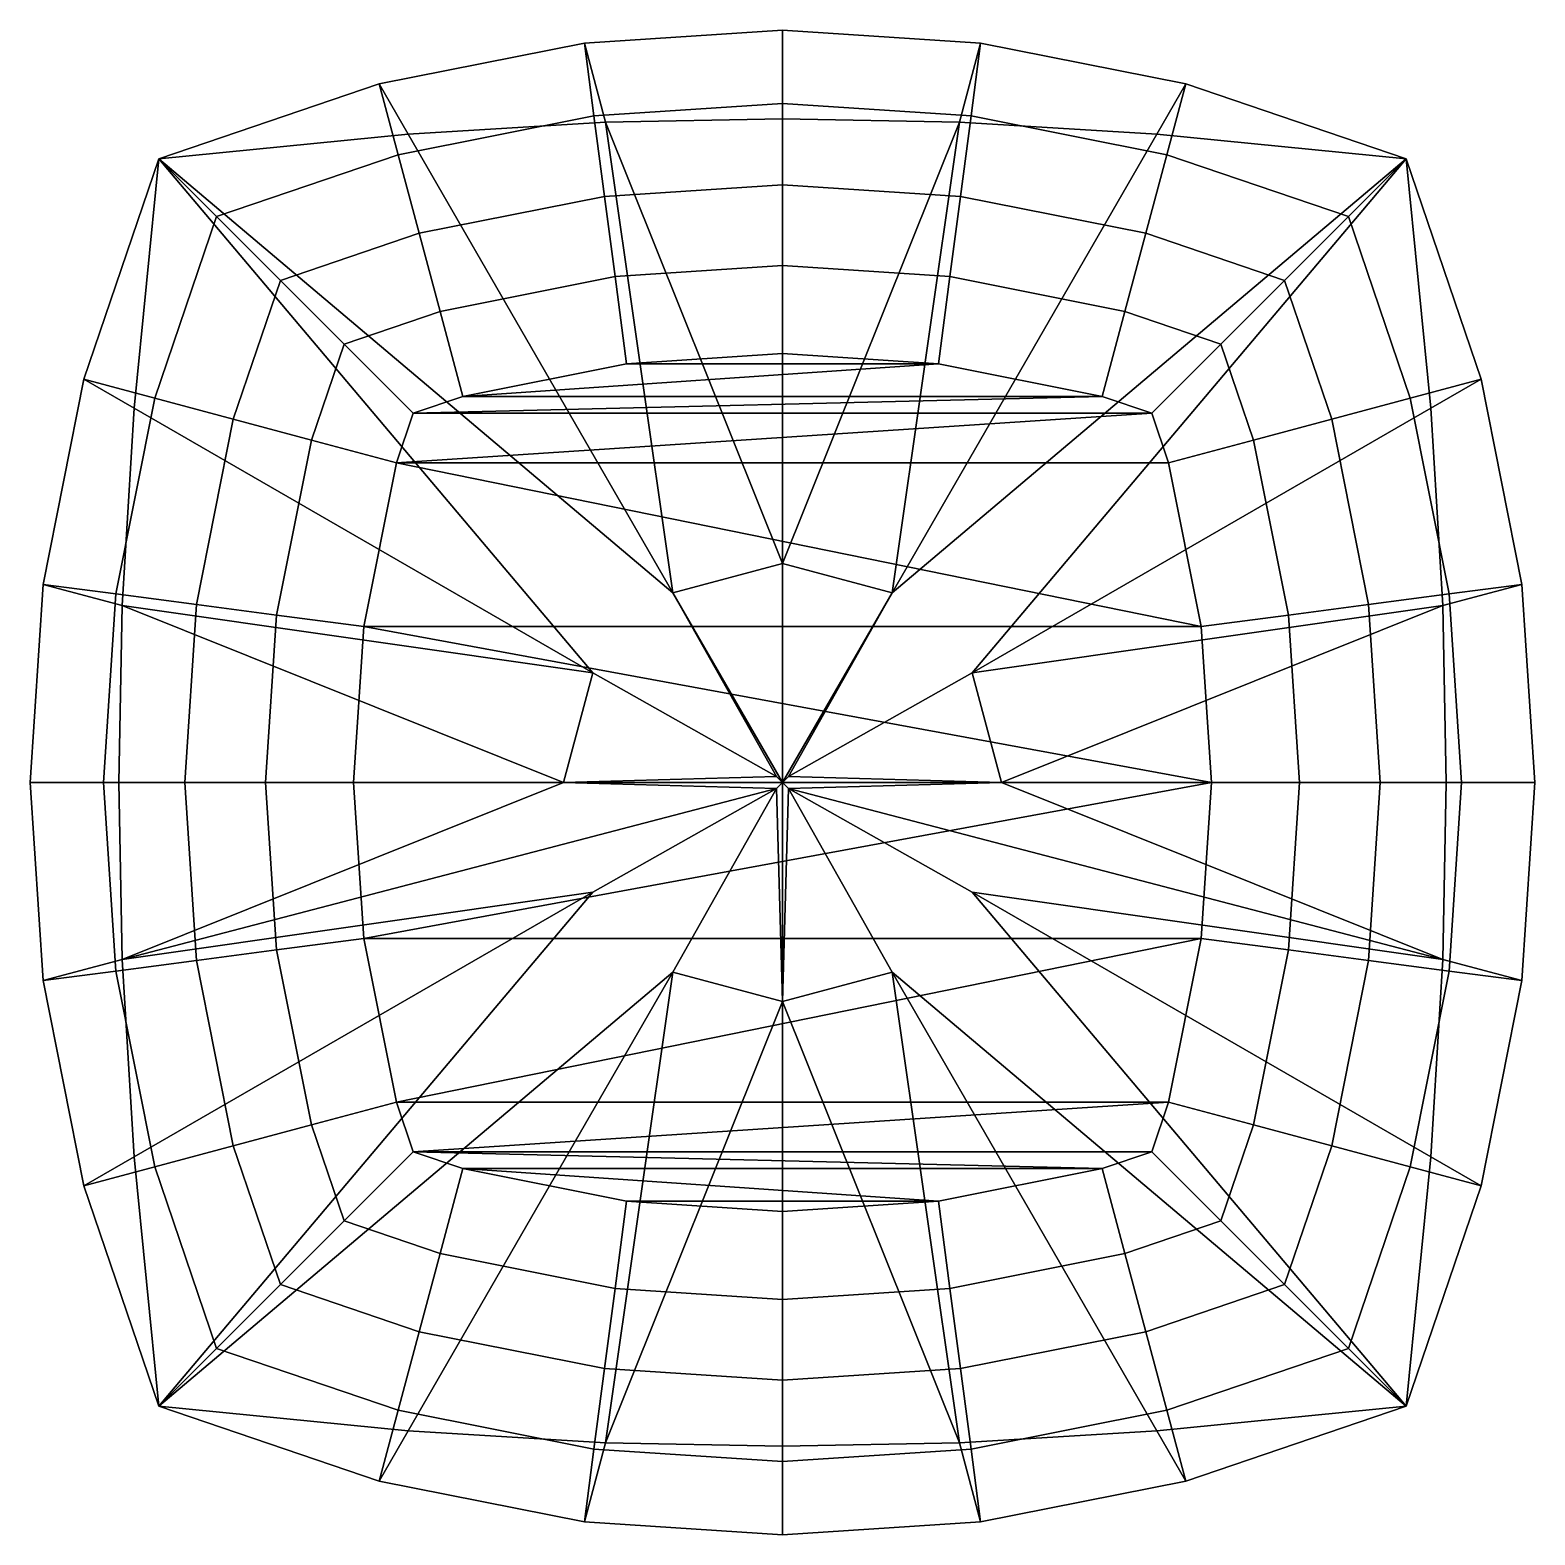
# Model space of a CAD drawing. Extents: x -0.01 to 1.64, y -0.81 to 0.84.
import ezdxf

# ---------------------------------------------------------------- set-up
doc = ezdxf.new("R2010")
doc.units = 0
doc.layers.add('Cube193', color=15, linetype='CONTINUOUS')

msp = doc.modelspace()

# ---------------------------------------------------------------- linework, layer by layer
at = {"layer": 'Cube193', "color": 0}
for points in [[(0.600625, 0.828961, -0.269014), (0.817682, 0.843187, -0.269015), (0.817682, 0.843187, -0.256201), (0.600625, 0.828961, -0.256202)], [(0.817682, 0.843187, -0.269015), (0.600625, 0.828961, -0.269014), (0.623878, 0.742181, -0.468121), (0.817682, 0.746149, -0.487833)], [(0.611115, 0.749277, -0.160624), (0.600625, 0.828961, -0.256202), (0.817682, 0.843187, -0.256201), (0.817682, 0.762817, -0.160625)], [(0.817682, 0.843187, -0.269015), (1.034738, 0.82896, -0.269015), (1.034738, 0.82896, -0.256202), (0.817682, 0.843187, -0.256201)], [(0.817682, 0.843187, -0.269015), (0.817682, 0.746149, -0.487833), (1.011485, 0.74218, -0.468121), (1.034738, 0.82896, -0.269015)], [(0.817682, 0.762817, -0.160625), (0.817682, 0.843187, -0.256201), (1.034738, 0.82896, -0.256202), (1.024247, 0.749276, -0.160623)], [(0.37581, 0.784243, -0.269015), (0.600625, 0.828961, -0.269014), (0.600625, 0.828961, -0.256202), (0.37581, 0.784243, -0.256201)], [(0.600625, 0.828961, -0.269014), (0.37581, 0.784243, -0.269015), (0.407636, 0.729118, -0.402897), (0.623878, 0.742181, -0.468121)], [(0.39661, 0.706611, -0.160625), (0.37581, 0.784243, -0.256201), (0.600625, 0.828961, -0.256202), (0.611115, 0.749277, -0.160624)], [(1.011485, 0.74218, -0.468121), (1.227728, 0.729116, -0.402897), (1.259555, 0.784242, -0.269013), (1.034738, 0.82896, -0.269015)], [(1.024247, 0.749276, -0.160623), (1.034738, 0.82896, -0.256202), (1.259555, 0.784242, -0.256203), (1.238755, 0.70661, -0.160625)], [(1.034738, 0.82896, -0.269015), (1.259555, 0.784242, -0.269013), (1.259555, 0.784242, -0.256203), (1.034738, 0.82896, -0.256202)], [(0.134312, 0.702265, -0.269015), (0.37581, 0.784243, -0.269015), (0.37581, 0.784243, -0.256201), (0.134312, 0.702265, -0.256201)], [(0.407636, 0.729118, -0.402897), (0.37581, 0.784243, -0.269015), (0.134312, 0.702265, -0.269015)], [(0.197541, 0.639036, -0.160624), (0.134312, 0.702265, -0.256201), (0.37581, 0.784243, -0.256201), (0.39661, 0.706611, -0.160625)], [(1.259555, 0.784242, -0.269013), (1.227728, 0.729116, -0.402897), (1.501051, 0.702265, -0.269015)], [(1.238755, 0.70661, -0.160625), (1.259555, 0.784242, -0.256203), (1.501051, 0.702265, -0.256202), (1.437822, 0.639035, -0.160625)], [(1.259555, 0.784242, -0.269013), (1.501051, 0.702265, -0.269015), (1.501051, 0.702265, -0.256202), (1.259555, 0.784242, -0.256203)], [(0.817681, 0.673799, -0.086089), (0.622735, 0.661021, -0.086089), (0.611115, 0.749277, -0.160624), (0.817682, 0.762817, -0.160625)], [(1.012628, 0.661019, -0.086088), (0.817681, 0.673799, -0.086089), (0.817682, 0.762817, -0.160625), (1.024247, 0.749276, -0.160623)], [(0.622735, 0.661021, -0.086089), (0.41965, 0.620625, -0.086089), (0.39661, 0.706611, -0.160625), (0.611115, 0.749277, -0.160624)], [(0.407636, 0.729118, -0.402897), (0.697647, 0.226804, -0.933547), (0.623878, 0.742181, -0.468121)], [(0.817682, 0.746149, -0.487833), (0.623878, 0.742181, -0.468121), (0.817682, 0.258963, -0.933551)], [(0.623878, 0.742181, -0.468121), (0.697647, 0.226804, -0.933547), (0.817682, 0.258963, -0.933551)], [(0.817682, 0.746149, -0.487833), (0.817682, 0.258963, -0.933551), (1.011485, 0.74218, -0.468121)], [(1.011485, 0.74218, -0.468121), (0.817682, 0.258963, -0.933551), (0.937714, 0.226797, -0.933554)], [(1.227728, 0.729116, -0.402897), (1.011485, 0.74218, -0.468121), (0.937714, 0.226797, -0.933554)], [(1.215714, 0.620622, -0.086088), (1.012628, 0.661019, -0.086088), (1.024247, 0.749276, -0.160623), (1.238755, 0.70661, -0.160625)], [(0.697647, 0.226804, -0.933547), (0.407636, 0.729118, -0.402897), (0.134312, 0.702265, -0.269015)], [(1.501051, 0.702265, -0.269015), (1.227728, 0.729116, -0.402897), (0.937714, 0.226797, -0.933554)], [(0.052335, 0.460771, -0.269015), (0.134312, 0.702265, -0.269015), (0.134312, 0.702265, -0.256201), (0.052335, 0.460771, -0.256201)], [(0.052335, 0.460771, -0.269015), (0.10746, 0.428945, -0.402895), (0.134312, 0.702265, -0.269015)], [(0.129967, 0.439969, -0.160624), (0.052335, 0.460771, -0.256201), (0.134312, 0.702265, -0.256201), (0.197541, 0.639036, -0.160624)], [(0.134312, 0.702265, -0.269015), (0.10746, 0.428945, -0.402895), (0.609812, 0.138911, -0.933586)], [(0.609812, 0.138911, -0.933586), (0.811266, 0.025312, -1.135269), (0.697647, 0.226804, -0.933547), (0.134312, 0.702265, -0.269015)], [(0.41965, 0.620625, -0.086089), (0.267575, 0.569002, -0.086088), (0.197541, 0.639036, -0.160624), (0.39661, 0.706611, -0.160625)], [(1.025574, 0.138923, -0.933563), (1.501051, 0.702265, -0.269015), (0.937714, 0.226797, -0.933554), (0.82411, 0.025331, -1.135248)], [(1.025574, 0.138923, -0.933563), (1.527903, 0.428942, -0.402896), (1.501051, 0.702265, -0.269015)], [(1.367786, 0.569001, -0.086088), (1.215714, 0.620622, -0.086088), (1.238755, 0.70661, -0.160625), (1.437822, 0.639035, -0.160625)], [(1.437822, 0.639035, -0.160625), (1.501051, 0.702265, -0.256202), (1.583028, 0.460768, -0.256202), (1.505395, 0.439968, -0.160625)], [(1.501051, 0.702265, -0.269015), (1.583028, 0.460768, -0.269016), (1.583028, 0.460768, -0.256202), (1.501051, 0.702265, -0.256202)], [(1.527903, 0.428942, -0.402896), (1.583028, 0.460768, -0.269016), (1.501051, 0.702265, -0.269015)], [(0.41965, 0.620625, -0.086089), (0.622735, 0.661021, -0.086089), (0.634307, 0.573114, -0.035008), (0.442597, 0.534981, -0.035008)], [(0.634307, 0.573114, -0.035008), (0.622735, 0.661021, -0.086089), (0.817681, 0.673799, -0.086089), (0.81768, 0.585133, -0.035008)], [(0.81768, 0.585133, -0.035008), (0.817681, 0.673799, -0.086089), (1.012628, 0.661019, -0.086088), (1.001055, 0.573113, -0.035008)], [(1.012628, 0.661019, -0.086088), (1.215714, 0.620622, -0.086088), (1.192766, 0.53498, -0.035008), (1.001055, 0.573113, -0.035008)], [(0.267575, 0.569002, -0.086088), (0.215953, 0.416929, -0.086088), (0.129967, 0.439969, -0.160624), (0.197541, 0.639036, -0.160624)], [(1.419408, 0.416928, -0.086088), (1.367786, 0.569001, -0.086088), (1.437822, 0.639035, -0.160625), (1.505395, 0.439968, -0.160625)], [(0.41965, 0.620625, -0.086089), (0.442597, 0.534981, -0.035008), (0.337329, 0.499248, -0.035008), (0.267575, 0.569002, -0.086088)], [(1.367786, 0.569001, -0.086088), (1.298032, 0.499247, -0.035008), (1.192766, 0.53498, -0.035008), (1.215714, 0.620622, -0.086088)], [(0.646889, 0.477548, 0.000001), (0.634307, 0.573114, -0.035008), (0.81768, 0.585133, -0.035008), (0.817679, 0.488742, 0.000001)], [(0.817679, 0.488742, 0.000001), (0.81768, 0.585133, -0.035008), (1.001055, 0.573113, -0.035008), (0.988474, 0.477547, 0.000001)], [(0.267575, 0.569002, -0.086088), (0.337329, 0.499248, -0.035008), (0.301596, 0.393982, -0.035008), (0.215953, 0.416929, -0.086088)], [(0.467544, 0.441875, 0.000001), (0.442597, 0.534981, -0.035008), (0.634307, 0.573114, -0.035008), (0.646889, 0.477548, 0.000001)], [(0.988474, 0.477547, 0.000001), (1.001055, 0.573113, -0.035008), (1.192766, 0.53498, -0.035008), (1.167818, 0.441873, 0.000001)], [(1.419408, 0.416928, -0.086088), (1.333765, 0.393981, -0.035008), (1.298032, 0.499247, -0.035008), (1.367786, 0.569001, -0.086088)], [(0.413162, 0.423415, 0.000001), (0.337329, 0.499248, -0.035008), (0.442597, 0.534981, -0.035008), (0.467544, 0.441875, 0.000001)], [(1.167818, 0.441873, 0.000001), (1.192766, 0.53498, -0.035008), (1.298032, 0.499247, -0.035008), (1.222198, 0.423414, 0.000001)], [(0.394702, 0.369034, 0.000001), (0.301596, 0.393982, -0.035008), (0.337329, 0.499248, -0.035008), (0.413162, 0.423415, 0.000001)], [(1.222198, 0.423414, 0.000001), (1.298032, 0.499247, -0.035008), (1.333765, 0.393981, -0.035008), (1.240658, 0.369033, 0.000001)], [(0.817679, 0.488742, 0.000001), (0.988474, 0.477547, 0.000001), (0.646889, 0.477548, 0.000001)], [(0.646889, 0.477548, 0.000001), (0.988474, 0.477547, 0.000001), (0.467544, 0.441875, 0.000001)], [(0.988474, 0.477547, 0.000001), (1.167818, 0.441873, 0.000001), (0.467544, 0.441875, 0.000001)], [(0.007617, 0.235953, -0.269017), (0.052335, 0.460771, -0.269015), (0.052335, 0.460771, -0.256201), (0.007617, 0.235953, -0.2562)], [(0.094395, 0.212701, -0.468119), (0.10746, 0.428945, -0.402895), (0.052335, 0.460771, -0.269015), (0.007617, 0.235953, -0.269017)], [(0.087299, 0.225463, -0.160624), (0.007617, 0.235953, -0.2562), (0.052335, 0.460771, -0.256201), (0.129967, 0.439969, -0.160624)], [(1.505395, 0.439968, -0.160625), (1.583028, 0.460768, -0.256202), (1.627747, 0.235951, -0.256203), (1.54806, 0.22546, -0.160622)], [(1.627747, 0.235951, -0.269016), (1.583028, 0.460768, -0.269016), (1.527903, 0.428942, -0.402896), (1.540968, 0.212699, -0.46812)], [(1.583028, 0.460768, -0.269016), (1.627747, 0.235951, -0.269016), (1.627747, 0.235951, -0.256203), (1.583028, 0.460768, -0.256202)], [(0.215953, 0.416929, -0.086088), (0.175556, 0.213843, -0.086089), (0.087299, 0.225463, -0.160624), (0.129967, 0.439969, -0.160624)], [(0.10746, 0.428945, -0.402895), (0.094395, 0.212701, -0.468119), (0.609812, 0.138911, -0.933586)], [(0.467544, 0.441875, 0.000001), (1.167818, 0.441873, 0.000001), (0.413162, 0.423415, 0.000001)], [(1.167818, 0.441873, 0.000001), (1.222198, 0.423414, 0.000001), (0.413162, 0.423415, 0.000001)], [(1.527903, 0.428942, -0.402896), (1.025574, 0.138923, -0.933563), (1.540968, 0.212699, -0.46812)], [(1.459804, 0.213842, -0.086088), (1.419408, 0.416928, -0.086088), (1.505395, 0.439968, -0.160625), (1.54806, 0.22546, -0.160622)], [(0.175556, 0.213843, -0.086089), (0.215953, 0.416929, -0.086088), (0.301596, 0.393982, -0.035008), (0.263462, 0.20227, -0.035008)], [(0.413162, 0.423415, 0.000001), (1.222198, 0.423414, 0.000001), (0.394702, 0.369034, 0.000001)], [(1.222198, 0.423414, 0.000001), (1.240658, 0.369033, 0.000001), (0.394702, 0.369034, 0.000001)], [(1.419408, 0.416928, -0.086088), (1.459804, 0.213842, -0.086088), (1.371898, 0.202269, -0.035007), (1.333765, 0.393981, -0.035008)], [(0.359028, 0.189689, 0.000001), (0.263462, 0.20227, -0.035008), (0.301596, 0.393982, -0.035008), (0.394702, 0.369034, 0.000001)], [(1.240658, 0.369033, 0.000001), (1.333765, 0.393981, -0.035008), (1.371898, 0.202269, -0.035007), (1.276332, 0.189689, 0.000001)], [(0.394702, 0.369034, 0.000001), (1.276332, 0.189689, 0.000001), (0.359028, 0.189689, 0.000001)], [(1.240658, 0.369033, 0.000001), (1.276332, 0.189689, 0.000001), (0.394702, 0.369034, 0.000001)], [(0.817682, 0.258963, -0.933551), (0.697647, 0.226804, -0.933547), (0.817678, 0.0189, -1.14234)], [(0.817682, 0.258963, -0.933551), (0.817678, 0.0189, -1.14234), (0.937714, 0.226797, -0.933554)], [(-0.00661, 0.018898, -0.269017), (0.007617, 0.235953, -0.269017), (0.007617, 0.235953, -0.2562), (-0.00661, 0.018898, -0.2562)], [(0.090426, 0.018898, -0.487831), (0.094395, 0.212701, -0.468119), (0.007617, 0.235953, -0.269017), (-0.00661, 0.018898, -0.269017)], [(0.07376, 0.018898, -0.160624), (-0.00661, 0.018898, -0.2562), (0.007617, 0.235953, -0.2562), (0.087299, 0.225463, -0.160624)], [(1.641973, 0.018895, -0.269013), (1.627747, 0.235951, -0.269016), (1.540968, 0.212699, -0.46812), (1.544935, 0.018896, -0.487833)], [(1.54806, 0.22546, -0.160622), (1.627747, 0.235951, -0.256203), (1.641973, 0.018895, -0.256203), (1.561597, 0.018896, -0.160621)], [(1.627747, 0.235951, -0.269016), (1.641973, 0.018895, -0.269013), (1.641973, 0.018895, -0.256203), (1.627747, 0.235951, -0.256203)], [(0.175556, 0.213843, -0.086089), (0.162778, 0.018899, -0.086089), (0.07376, 0.018898, -0.160624), (0.087299, 0.225463, -0.160624)], [(0.697647, 0.226804, -0.933547), (0.811266, 0.025312, -1.135269), (0.817678, 0.0189, -1.14234)], [(0.937714, 0.226797, -0.933554), (0.817678, 0.0189, -1.14234), (0.82411, 0.025331, -1.135248)], [(1.47258, 0.018897, -0.086088), (1.459804, 0.213842, -0.086088), (1.54806, 0.22546, -0.160622), (1.561597, 0.018896, -0.160621)], [(0.090426, 0.018898, -0.487831), (0.577652, 0.018897, -0.933584), (0.094395, 0.212701, -0.468119)], [(0.094395, 0.212701, -0.468119), (0.577652, 0.018897, -0.933584), (0.609812, 0.138911, -0.933586)], [(0.251444, 0.018899, -0.035008), (0.162778, 0.018899, -0.086089), (0.175556, 0.213843, -0.086089), (0.263462, 0.20227, -0.035008)], [(0.347834, 0.0189, 0.000001), (0.251444, 0.018899, -0.035008), (0.263462, 0.20227, -0.035008), (0.359028, 0.189689, 0.000001)], [(1.540968, 0.212699, -0.46812), (1.025574, 0.138923, -0.933563), (1.057734, 0.018896, -0.933564)], [(1.544935, 0.018896, -0.487833), (1.540968, 0.212699, -0.46812), (1.057734, 0.018896, -0.933564)], [(1.276332, 0.189689, 0.000001), (1.371898, 0.202269, -0.035007), (1.383913, 0.018897, -0.035006), (1.287524, 0.018898, 0.000001)], [(1.371898, 0.202269, -0.035007), (1.459804, 0.213842, -0.086088), (1.47258, 0.018897, -0.086088), (1.383913, 0.018897, -0.035006)], [(0.359028, 0.189689, 0.000001), (1.287524, 0.018898, 0.000001), (0.347834, 0.0189, 0.000001)], [(1.276332, 0.189689, 0.000001), (1.287524, 0.018898, 0.000001), (0.359028, 0.189689, 0.000001)], [(0.609812, 0.138911, -0.933586), (0.577652, 0.018897, -0.933584), (0.811266, 0.025312, -1.135269)], [(1.025574, 0.138923, -0.933563), (0.82411, 0.025331, -1.135248), (1.057734, 0.018896, -0.933564)], [(0.090426, 0.018898, -0.487831), (-0.00661, 0.018898, -0.269017), (0.007616, -0.198159, -0.269018), (0.094393, -0.174907, -0.468117)], [(0.007616, -0.198159, -0.269018), (-0.00661, 0.018898, -0.269017), (-0.00661, 0.018898, -0.2562), (0.007616, -0.198159, -0.2562)], [(0.087298, -0.187666, -0.160624), (0.007616, -0.198159, -0.2562), (-0.00661, 0.018898, -0.2562), (0.07376, 0.018898, -0.160624)], [(0.162778, 0.018899, -0.086089), (0.175554, -0.176043, -0.086089), (0.087298, -0.187666, -0.160624), (0.07376, 0.018898, -0.160624)], [(0.577652, 0.018897, -0.933584), (0.090426, 0.018898, -0.487831), (0.094393, -0.174907, -0.468117)], [(0.577652, 0.018897, -0.933584), (0.094393, -0.174907, -0.468117), (0.811235, 0.012456, -1.135235)], [(0.26346, -0.164469, -0.035008), (0.175554, -0.176043, -0.086089), (0.162778, 0.018899, -0.086089), (0.251444, 0.018899, -0.035008)], [(0.359026, -0.151885, 0.000001), (0.26346, -0.164469, -0.035008), (0.251444, 0.018899, -0.035008), (0.347834, 0.0189, 0.000001)], [(0.347834, 0.0189, 0.000001), (1.287524, 0.018898, 0.000001), (0.359026, -0.151885, 0.000001)], [(1.287524, 0.018898, 0.000001), (1.276334, -0.151886, 0.000001), (0.359026, -0.151885, 0.000001)], [(0.811266, 0.025312, -1.135269), (0.577652, 0.018897, -0.933584), (0.817678, 0.0189, -1.14234)], [(0.817678, 0.0189, -1.14234), (0.577652, 0.018897, -0.933584), (0.811235, 0.012456, -1.135235)], [(0.817678, 0.0189, -1.14234), (0.811235, 0.012456, -1.135235), (0.817682, -0.2211, -0.933615)], [(0.82411, 0.025331, -1.135248), (0.817678, 0.0189, -1.14234), (1.057734, 0.018896, -0.933564)], [(0.817678, 0.0189, -1.14234), (0.817682, -0.2211, -0.933615), (0.82414, 0.012438, -1.135216)], [(0.817678, 0.0189, -1.14234), (0.82414, 0.012438, -1.135216), (1.057734, 0.018896, -0.933564)], [(1.057734, 0.018896, -0.933564), (0.82414, 0.012438, -1.135216), (1.540968, -0.174908, -0.468119)], [(1.544935, 0.018896, -0.487833), (1.057734, 0.018896, -0.933564), (1.540968, -0.174908, -0.468119)], [(1.287524, 0.018898, 0.000001), (1.383913, 0.018897, -0.035006), (1.371899, -0.16447, -0.035007), (1.276334, -0.151886, 0.000001)], [(1.383913, 0.018897, -0.035006), (1.47258, 0.018897, -0.086088), (1.459805, -0.176044, -0.086088), (1.371899, -0.16447, -0.035007)], [(1.459805, -0.176044, -0.086088), (1.47258, 0.018897, -0.086088), (1.561597, 0.018896, -0.160621), (1.548061, -0.187667, -0.160622)], [(1.544935, 0.018896, -0.487833), (1.540968, -0.174908, -0.468119), (1.627746, -0.19816, -0.269018), (1.641973, 0.018895, -0.269013)], [(1.561597, 0.018896, -0.160621), (1.641973, 0.018895, -0.256203), (1.627746, -0.19816, -0.256202), (1.548061, -0.187667, -0.160622)], [(1.641973, 0.018895, -0.269013), (1.627746, -0.19816, -0.269018), (1.627746, -0.19816, -0.256202), (1.641973, 0.018895, -0.256203)], [(0.811235, 0.012456, -1.135235), (0.094393, -0.174907, -0.468117), (0.609831, -0.101106, -0.933607)], [(0.697686, -0.188943, -0.933619), (0.811235, 0.012456, -1.135235), (0.609831, -0.101106, -0.933607), (0.134312, -0.664472, -0.269015)], [(0.811235, 0.012456, -1.135235), (0.697686, -0.188943, -0.933619), (0.817682, -0.2211, -0.933615)], [(0.82414, 0.012438, -1.135216), (0.817682, -0.2211, -0.933615), (0.93768, -0.188947, -0.933615)], [(0.82414, 0.012438, -1.135216), (1.025554, -0.101119, -0.933584), (1.540968, -0.174908, -0.468119)], [(0.93768, -0.188947, -0.933615), (1.50105, -0.664473, -0.269015), (1.025554, -0.101119, -0.933584), (0.82414, 0.012438, -1.135216)], [(0.094393, -0.174907, -0.468117), (0.107459, -0.39115, -0.402894), (0.609831, -0.101106, -0.933607)], [(0.609831, -0.101106, -0.933607), (0.107459, -0.39115, -0.402894), (0.134312, -0.664472, -0.269015)], [(1.527904, -0.391151, -0.402895), (1.540968, -0.174908, -0.468119), (1.025554, -0.101119, -0.933584)], [(1.50105, -0.664473, -0.269015), (1.527904, -0.391151, -0.402895), (1.025554, -0.101119, -0.933584)], [(0.301594, -0.356184, -0.035008), (0.215951, -0.379134, -0.086089), (0.175554, -0.176043, -0.086089), (0.26346, -0.164469, -0.035008)], [(0.3947, -0.331236, 0.000001), (0.301594, -0.356184, -0.035008), (0.26346, -0.164469, -0.035008), (0.359026, -0.151885, 0.000001)], [(0.359026, -0.151885, 0.000001), (1.276334, -0.151886, 0.000001), (0.3947, -0.331236, 0.000001)], [(1.276334, -0.151886, 0.000001), (1.24066, -0.331237, 0.000001), (0.3947, -0.331236, 0.000001)], [(1.276334, -0.151886, 0.000001), (1.371899, -0.16447, -0.035007), (1.333766, -0.356186, -0.035007), (1.24066, -0.331237, 0.000001)], [(1.459805, -0.176044, -0.086088), (1.41941, -0.379135, -0.086088), (1.333766, -0.356186, -0.035007), (1.371899, -0.16447, -0.035007)], [(0.007616, -0.198159, -0.269018), (0.052335, -0.422976, -0.269016), (0.107459, -0.39115, -0.402894), (0.094393, -0.174907, -0.468117)], [(0.175554, -0.176043, -0.086089), (0.215951, -0.379134, -0.086089), (0.129965, -0.402175, -0.160625), (0.087298, -0.187666, -0.160624)], [(1.41941, -0.379135, -0.086088), (1.459805, -0.176044, -0.086088), (1.548061, -0.187667, -0.160622), (1.505395, -0.402176, -0.160625)], [(1.540968, -0.174908, -0.468119), (1.527904, -0.391151, -0.402895), (1.583027, -0.422977, -0.269017), (1.627746, -0.19816, -0.269018)], [(0.129965, -0.402175, -0.160625), (0.052335, -0.422976, -0.256199), (0.007616, -0.198159, -0.2562), (0.087298, -0.187666, -0.160624)], [(0.134312, -0.664472, -0.269015), (0.407633, -0.691327, -0.402893), (0.697686, -0.188943, -0.933619)], [(0.697686, -0.188943, -0.933619), (0.407633, -0.691327, -0.402893), (0.623876, -0.704393, -0.468116)], [(0.697686, -0.188943, -0.933619), (0.623876, -0.704393, -0.468116), (0.817682, -0.2211, -0.933615)], [(0.93768, -0.188947, -0.933615), (0.817682, -0.2211, -0.933615), (1.011486, -0.704392, -0.468117)], [(0.93768, -0.188947, -0.933615), (1.22773, -0.691328, -0.402893), (1.50105, -0.664473, -0.269015)], [(1.22773, -0.691328, -0.402893), (0.93768, -0.188947, -0.933615), (1.011486, -0.704392, -0.468117)], [(1.548061, -0.187667, -0.160622), (1.627746, -0.19816, -0.256202), (1.583027, -0.422977, -0.256201), (1.505395, -0.402176, -0.160625)], [(0.052335, -0.422976, -0.269016), (0.007616, -0.198159, -0.269018), (0.007616, -0.198159, -0.2562), (0.052335, -0.422976, -0.256199)], [(1.627746, -0.19816, -0.269018), (1.583027, -0.422977, -0.269017), (1.583027, -0.422977, -0.256201), (1.627746, -0.19816, -0.256202)], [(0.623876, -0.704393, -0.468116), (0.817681, -0.708361, -0.48783), (0.817682, -0.2211, -0.933615)], [(0.817681, -0.708361, -0.48783), (1.011486, -0.704392, -0.468117), (0.817682, -0.2211, -0.933615)], [(0.413162, -0.385622, 0.000001), (0.337329, -0.461455, -0.035007), (0.301594, -0.356184, -0.035008), (0.3947, -0.331236, 0.000001)], [(0.3947, -0.331236, 0.000001), (1.24066, -0.331237, 0.000001), (0.413162, -0.385622, 0.000001)], [(1.24066, -0.331237, 0.000001), (1.222199, -0.385622, 0.000001), (0.413162, -0.385622, 0.000001)], [(1.24066, -0.331237, 0.000001), (1.333766, -0.356186, -0.035007), (1.298032, -0.461455, -0.035007), (1.222199, -0.385622, 0.000001)], [(0.215951, -0.379134, -0.086089), (0.301594, -0.356184, -0.035008), (0.337329, -0.461455, -0.035007), (0.267574, -0.53121, -0.086089)], [(1.367787, -0.53121, -0.086088), (1.298032, -0.461455, -0.035007), (1.333766, -0.356186, -0.035007), (1.41941, -0.379135, -0.086088)], [(0.215951, -0.379134, -0.086089), (0.267574, -0.53121, -0.086089), (0.19754, -0.601244, -0.160625), (0.129965, -0.402175, -0.160625)], [(1.367787, -0.53121, -0.086088), (1.41941, -0.379135, -0.086088), (1.505395, -0.402176, -0.160625), (1.437821, -0.601244, -0.160624)], [(0.107459, -0.39115, -0.402894), (0.052335, -0.422976, -0.269016), (0.134312, -0.664472, -0.269015)], [(0.467548, -0.404084, 0.000001), (0.4426, -0.497189, -0.035007), (0.337329, -0.461455, -0.035007), (0.413162, -0.385622, 0.000001)], [(0.413162, -0.385622, 0.000001), (1.167814, -0.404083, 0.000001), (0.467548, -0.404084, 0.000001)], [(1.222199, -0.385622, 0.000001), (1.167814, -0.404083, 0.000001), (0.413162, -0.385622, 0.000001)], [(1.222199, -0.385622, 0.000001), (1.298032, -0.461455, -0.035007), (1.192763, -0.497189, -0.035007), (1.167814, -0.404083, 0.000001)], [(1.583027, -0.422977, -0.269017), (1.527904, -0.391151, -0.402895), (1.50105, -0.664473, -0.269015)], [(0.19754, -0.601244, -0.160625), (0.134312, -0.664472, -0.256199), (0.052335, -0.422976, -0.256199), (0.129965, -0.402175, -0.160625)], [(0.646897, -0.439757, 0.000001), (0.634314, -0.535323, -0.035007), (0.4426, -0.497189, -0.035007), (0.467548, -0.404084, 0.000001)], [(1.167814, -0.404083, 0.000001), (0.988464, -0.439758, 0.000001), (0.467548, -0.404084, 0.000001)], [(0.467548, -0.404084, 0.000001), (0.988464, -0.439758, 0.000001), (0.646897, -0.439757, 0.000001)], [(1.167814, -0.404083, 0.000001), (1.192763, -0.497189, -0.035007), (1.001047, -0.535323, -0.035007), (0.988464, -0.439758, 0.000001)], [(1.505395, -0.402176, -0.160625), (1.583027, -0.422977, -0.256201), (1.50105, -0.664473, -0.256201), (1.437821, -0.601244, -0.160624)], [(0.134312, -0.664472, -0.269015), (0.052335, -0.422976, -0.269016), (0.052335, -0.422976, -0.256199), (0.134312, -0.664472, -0.256199)], [(1.583027, -0.422977, -0.269017), (1.50105, -0.664473, -0.269015), (1.50105, -0.664473, -0.256201), (1.583027, -0.422977, -0.256201)], [(0.817679, -0.450948, 0.000001), (0.81768, -0.547337, -0.035006), (0.634314, -0.535323, -0.035007), (0.646897, -0.439757, 0.000001)], [(0.988464, -0.439758, 0.000001), (0.817679, -0.450948, 0.000001), (0.646897, -0.439757, 0.000001)], [(0.988464, -0.439758, 0.000001), (1.001047, -0.535323, -0.035007), (0.81768, -0.547337, -0.035006), (0.817679, -0.450948, 0.000001)], [(0.267574, -0.53121, -0.086089), (0.337329, -0.461455, -0.035007), (0.4426, -0.497189, -0.035007), (0.41965, -0.582833, -0.086089)], [(1.215713, -0.582832, -0.086088), (1.192763, -0.497189, -0.035007), (1.298032, -0.461455, -0.035007), (1.367787, -0.53121, -0.086088)], [(0.634314, -0.535323, -0.035007), (0.62274, -0.623228, -0.086088), (0.41965, -0.582833, -0.086089), (0.4426, -0.497189, -0.035007)], [(1.192763, -0.497189, -0.035007), (1.215713, -0.582832, -0.086088), (1.012622, -0.623228, -0.086088), (1.001047, -0.535323, -0.035007)], [(0.267574, -0.53121, -0.086089), (0.41965, -0.582833, -0.086089), (0.396609, -0.668819, -0.160625), (0.19754, -0.601244, -0.160625)], [(0.81768, -0.547337, -0.035006), (0.81768, -0.636003, -0.086087), (0.62274, -0.623228, -0.086088), (0.634314, -0.535323, -0.035007)], [(1.001047, -0.535323, -0.035007), (1.012622, -0.623228, -0.086088), (0.81768, -0.636003, -0.086087), (0.81768, -0.547337, -0.035006)], [(1.215713, -0.582832, -0.086088), (1.367787, -0.53121, -0.086088), (1.437821, -0.601244, -0.160624), (1.238754, -0.668819, -0.160625)], [(0.41965, -0.582833, -0.086089), (0.62274, -0.623228, -0.086088), (0.611118, -0.711485, -0.160623), (0.396609, -0.668819, -0.160625)], [(1.012622, -0.623228, -0.086088), (1.215713, -0.582832, -0.086088), (1.238754, -0.668819, -0.160625), (1.024244, -0.711485, -0.160623)], [(0.396609, -0.668819, -0.160625), (0.375808, -0.746449, -0.256199), (0.134312, -0.664472, -0.256199), (0.19754, -0.601244, -0.160625)], [(1.437821, -0.601244, -0.160624), (1.50105, -0.664473, -0.256201), (1.259555, -0.74645, -0.2562), (1.238754, -0.668819, -0.160625)], [(0.62274, -0.623228, -0.086088), (0.81768, -0.636003, -0.086087), (0.817681, -0.725021, -0.160621), (0.611118, -0.711485, -0.160623)], [(0.81768, -0.636003, -0.086087), (1.012622, -0.623228, -0.086088), (1.024244, -0.711485, -0.160623), (0.817681, -0.725021, -0.160621)], [(0.375808, -0.746449, -0.269019), (0.407633, -0.691327, -0.402893), (0.134312, -0.664472, -0.269015)], [(0.375808, -0.746449, -0.269019), (0.134312, -0.664472, -0.269015), (0.134312, -0.664472, -0.256199), (0.375808, -0.746449, -0.256199)], [(0.611118, -0.711485, -0.160623), (0.600625, -0.791169, -0.256202), (0.375808, -0.746449, -0.256199), (0.396609, -0.668819, -0.160625)], [(1.238754, -0.668819, -0.160625), (1.259555, -0.74645, -0.2562), (1.034738, -0.791169, -0.256201), (1.024244, -0.711485, -0.160623)], [(1.22773, -0.691328, -0.402893), (1.259555, -0.74645, -0.269018), (1.50105, -0.664473, -0.269015)], [(1.50105, -0.664473, -0.269015), (1.259555, -0.74645, -0.269018), (1.259555, -0.74645, -0.2562), (1.50105, -0.664473, -0.256201)], [(0.623876, -0.704393, -0.468116), (0.407633, -0.691327, -0.402893), (0.375808, -0.746449, -0.269019), (0.600625, -0.791169, -0.269019)], [(1.034738, -0.791169, -0.269019), (1.259555, -0.74645, -0.269018), (1.22773, -0.691328, -0.402893), (1.011486, -0.704392, -0.468117)], [(0.623876, -0.704393, -0.468116), (0.600625, -0.791169, -0.269019), (0.817681, -0.805396, -0.269016), (0.817681, -0.708361, -0.48783)], [(0.817681, -0.805396, -0.269016), (1.034738, -0.791169, -0.269019), (1.011486, -0.704392, -0.468117), (0.817681, -0.708361, -0.48783)], [(0.817681, -0.725021, -0.160621), (0.817681, -0.805396, -0.256202), (0.600625, -0.791169, -0.256202), (0.611118, -0.711485, -0.160623)], [(1.024244, -0.711485, -0.160623), (1.034738, -0.791169, -0.256201), (0.817681, -0.805396, -0.256202), (0.817681, -0.725021, -0.160621)], [(0.600625, -0.791169, -0.269019), (0.375808, -0.746449, -0.269019), (0.375808, -0.746449, -0.256199), (0.600625, -0.791169, -0.256202)], [(1.259555, -0.74645, -0.269018), (1.034738, -0.791169, -0.269019), (1.034738, -0.791169, -0.256201), (1.259555, -0.74645, -0.2562)], [(0.817681, -0.805396, -0.269016), (0.600625, -0.791169, -0.269019), (0.600625, -0.791169, -0.256202), (0.817681, -0.805396, -0.256202)], [(1.034738, -0.791169, -0.269019), (0.817681, -0.805396, -0.269016), (0.817681, -0.805396, -0.256202), (1.034738, -0.791169, -0.256201)]]:
    msp.add_3dface(points, dxfattribs=at)

doc.saveas('drawing.dxf')
